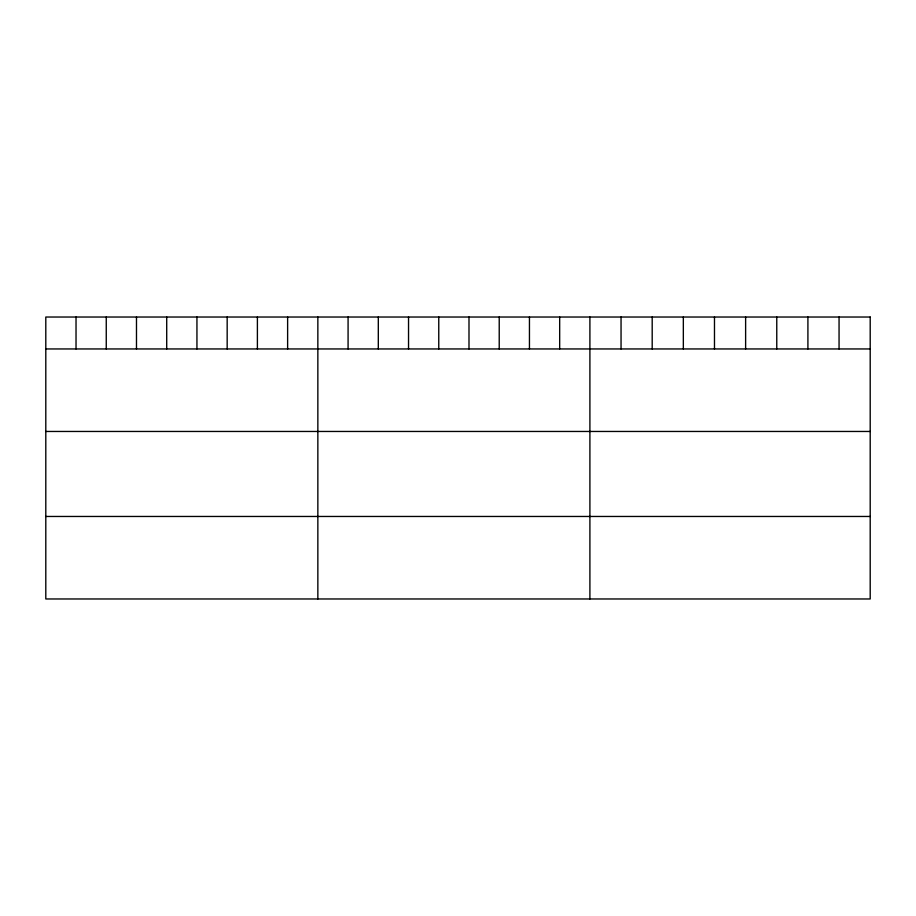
<?xml version="1.0" encoding="UTF-8"?>
<svg xmlns="http://www.w3.org/2000/svg" width="916" height="916" viewBox="0 0 916 916"><rect width="100%" height="100%" fill="white"/><g stroke="black" fill="none" stroke-linecap="round" stroke-linejoin="round"><path stroke-width="1.37" d="M45.8 348.95L870.2 348.95M45.8 431.459L870.2 431.459M45.8 516.464L870.2 516.464M839.056 317.028L839.056 348.95M807.912 317.028L807.912 348.95M776.768 317.028L776.768 348.95M745.624 317.028L745.624 348.95M714.48 317.028L714.48 348.95M683.336 317.028L683.336 348.95M652.192 317.028L652.192 348.95M621.048 317.028L621.048 348.95M589.904 317.028L589.904 598.972M559.676 317.028L559.676 348.95M529.448 317.028L529.448 348.95M499.22 317.028L499.22 348.95M468.992 317.028L468.992 348.95M438.764 317.028L438.764 348.95M408.536 317.028L408.536 348.95M378.308 317.028L378.308 348.95M348.08 317.028L348.08 348.95M317.852 317.028L317.852 598.972M287.624 317.028L287.624 348.95M257.396 317.028L257.396 348.95M227.168 317.028L227.168 348.95M196.94 317.028L196.94 348.95M166.712 317.028L166.712 348.95M136.484 317.028L136.484 348.95M106.256 317.028L106.256 348.95M76.028 317.028L76.028 348.95M870.2 317.028L45.8 317.028L45.8 598.972L870.2 598.972L870.2 317.028"/></g></svg>
